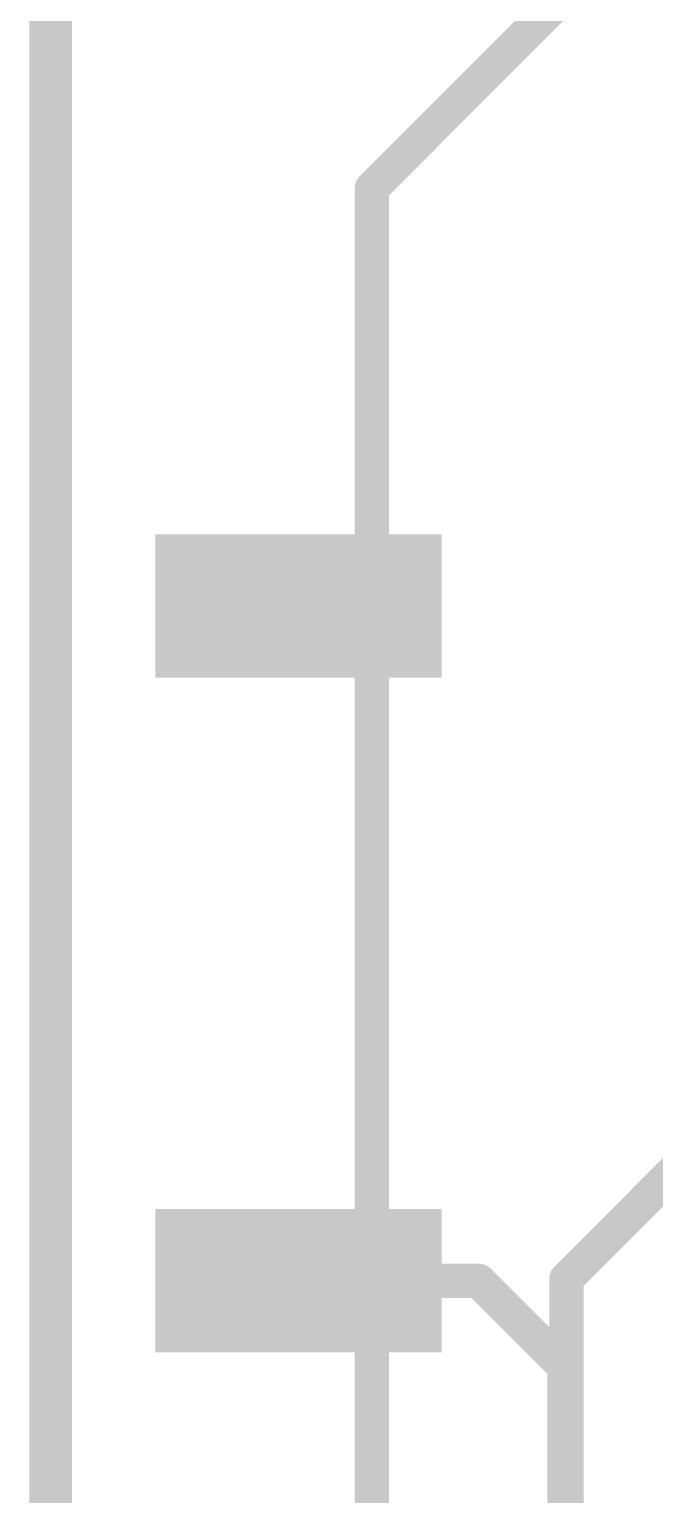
# Model space of a CAD drawing. Extents: x -20 to 87, y -16 to 68.
# Drawn here: x -1.4 to 2.31, y 47.5 to 56.19 of the extents above; entities that cross this region are included whole.
import ezdxf

# ---------------------------------------------------------------- set-up
doc = ezdxf.new("R2010")
doc.units = 0
for name, color, linetype in [('1', 12, 'CONTINUOUS'), ('16', 132, 'CONTINUOUS'), ('20', 53, 'CONTINUOUS')]:
    doc.layers.add(name, color=color, linetype=linetype)

# ---------------------------------------------------------------- blocks, each defined once
blk = doc.blocks.new('RECT')
blk.add_solid([(-0.5, -0.5), (0.5, -0.5), (-0.5, 0.5), (0.5, 0.5)])

msp = doc.modelspace()

# ---------------------------------------------------------------- linework, layer by layer
at = {"layer": '1'}
for points, const_width in [([(-1.27, 0), (-1.27, 64.77)], 0.254), ([(0.635, 55.245), (2.54, 57.15)], 0.2032), ([(0.635, 36.195), (0.635, 55.245)], 0.2032), ([(1.79, 48.78), (4.66, 51.65)], 0.2032), ([(1.79, 43.18), (1.79, 48.78)], 0.2032)]:
    msp.add_lwpolyline(points, dxfattribs=dict(at, const_width=const_width))
at = {"layer": '1', "const_width": 0.1016}
for points in [[(0.6858, 55.245, 1), (0.5842, 55.245)], [(0.5991, 55.2809, 1), (0.6709, 55.2091)], [(1.8408, 48.78, 1), (1.7392, 48.78)], [(1.7541, 48.8159, 1), (1.8259, 48.7441)]]:
    msp.add_lwpolyline(points, format="xyb", dxfattribs=at)
at = {"layer": '16'}
for points, const_width in [([(-1.27, 0), (-1.27, 64.77)], 0.254), ([(0.202, 48.768), (0.2, 48.77)], 0.2032), ([(1.27, 48.768), (0.202, 48.768)], 0.2032), ([(1.778, 48.26), (1.27, 48.768)], 0.2032), ([(1.778, 35.687), (1.778, 48.26)], 0.2032)]:
    msp.add_lwpolyline(points, dxfattribs=dict(at, const_width=const_width))
at = {"layer": '16', "const_width": 0.1016}
for points in [[(0.2359, 48.8059, 1), (0.1641, 48.7341)], [(0.202, 48.8188, 1), (0.202, 48.7172)], [(0.1661, 48.7321, 1), (0.2379, 48.8039)], [(1.3059, 48.8039, 1), (1.2341, 48.7321)], [(1.27, 48.7172, 1), (1.27, 48.8188)], [(1.8288, 48.26, 1), (1.7272, 48.26)], [(1.7421, 48.2241, 1), (1.8139, 48.2959)]]:
    msp.add_lwpolyline(points, format="xyb", dxfattribs=at)
at = {"layer": '20', "const_width": 0.2032}
msp.add_lwpolyline([(-1.27, 44.45), (-1.27, 64.77)], dxfattribs=at)

# ---------------------------------------------------------------- block references
at = {"layer": '16', "xscale": 0.85, "yscale": 1.7, "rotation": 270}
for p in [(0.2, 52.77), (0.2, 48.77)]:
    msp.add_blockref('RECT', p, dxfattribs=at)

doc.saveas('drawing.dxf')
